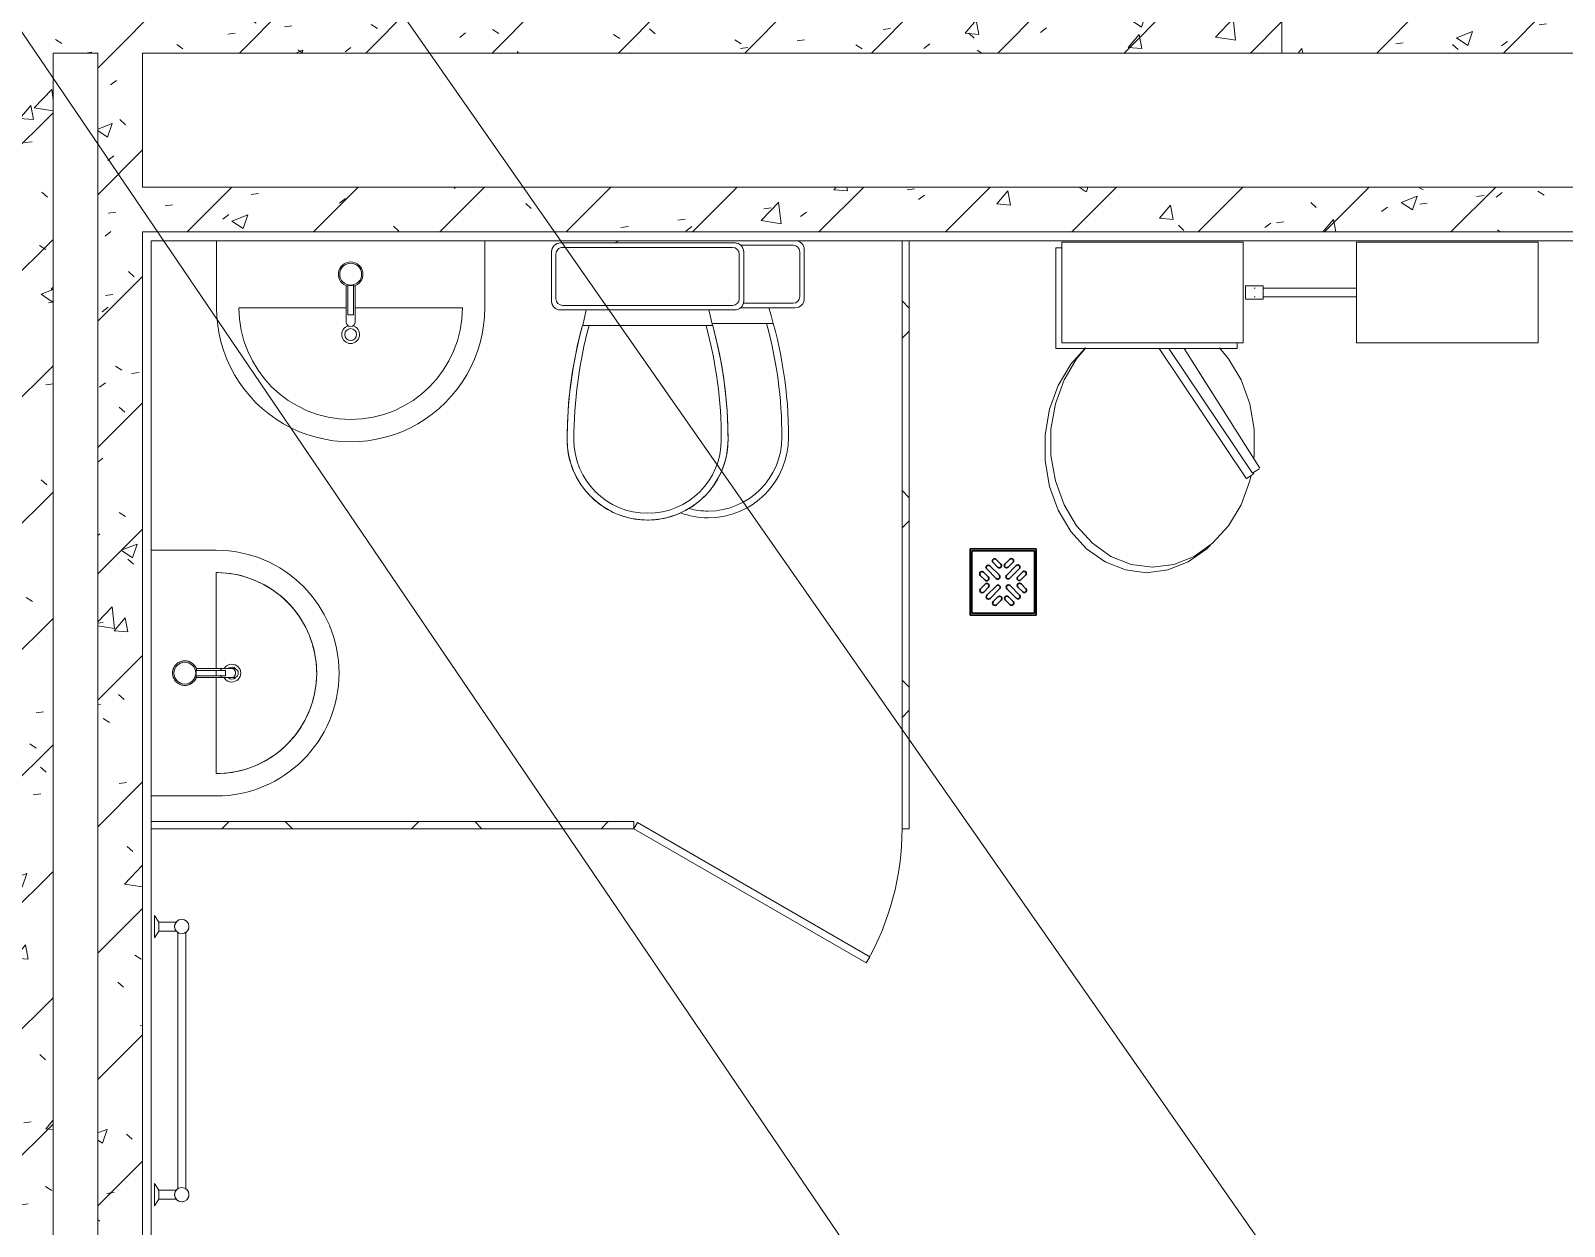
# Model space of a CAD drawing. Header units: millimetres. Extents: x -584918 to 2941280, y 3000189 to 4229862.
# Drawn here: x 184332 to 187764, y 3661705 to 3664381 of the extents above; entities that cross this region are included whole.
import ezdxf

# ---------------------------------------------------------------- set-up
doc = ezdxf.new("R2010")
doc.units = ezdxf.units.MM
for name, color, linetype, lineweight in [('Двери', 7, 'Continuous', 0), ('Сантехника', 7, 'Continuous', 0), ('Стены внутренние', 7, 'Continuous', 0), ('Стены наружные', 7, 'Continuous', 0), ('Стены несущие', 7, 'Continuous', 0), ('Стены отделка', 7, 'Continuous', 0), ('Стены перегородки', 7, 'Continuous', 0), ('экспертиза ДУ пояснения', 6, 'Continuous', 0), ('экспертиза условные обозначения', 1, 'Continuous', 0)]:
    doc.layers.add(name, color=color, linetype=linetype, lineweight=lineweight)
pattern_1 = [(45, (192051.36, 3643581.32), (-141.4214, 141.4214), [])]
pattern_2 = [(50, (192051.36, 3643581.32), (364.368, -31.8783), [38.1, -419.1]), (355, (192051.36, 3643581.3), (-70.486, 382.1133), [30.48, -335.28]), (100.451, (192081.73, 3643578.66), (293.885, 350.2334), [32.38, -356.18]), (46.184, (192051.36, 3643682.9), (542.1585, -84.086), [57.15, -628.65]), (96.636, (192096.54, 3643675.9), (474.805, 494.855), [48.57, -534.27]), (351.184, (192051.36, 3643682.9), (474.81, 494.85), [45.72, -502.92]), (21, (192102.16, 3643657.52), (303.2285, -204.5305), [38.1, -419.1]), (326, (192102.16, 3643657.5), (123.604, 368.376), [30.48, -335.28]), (71.451, (192127.43, 3643640.47), (426.834, 163.843), [32.38, -356.18]), (37.5, (192051.36, 3643581.32), (6.17665, 169.11015), [16.764, -314.452, 16.764, -323.596, -336.55]), (37.5, (192051.36, 3643581.32), (6.17665, 169.11015), [-671.576, 16.764, -319.786]), (7.5, (192051.36, 3643581.32), (133.6389, 200.3615), [16.764, -177.292, 16.764, -306.832, -128.27]), (7.5, (192051.36, 3643581.32), (133.6389, 200.3615), [-517.652, 16.764, -111.506]), (327.5, (191938.08, 3643581.32), (271.1818, -11.4584), [16.764, -110.236, 16.764, -379.476, -525.78]), (327.5, (191938.08, 3643581.32), (271.1818, -11.4584), [-523.24, 16.764, -509.016]), (317.5, (191887.28, 3643581.32), (296.2585, 50.8528), [16.764, -148.336, 16.764, -246.38, -373.38]), (317.5, (191887.28, 3643581.32), (296.2585, 50.8528), [-428.244, 16.764, -356.616])]
pattern_3 = [(45, (192051.36, 3643581.32), (-212.132, 212.132), []), (135, (192051.36, 3643581.32), (-212.132, -212.132), [])]

# ---------------------------------------------------------------- blocks, each defined once
blk = doc.blocks.new('ADSK_Унитаз_ГОСТ30493-96 - С косым выпуском-V102-АР Этаж 01')
at = {"layer": 'Сантехника', "color": 9, "true_color": 0xe1b7aa}
for p, q in [((130, 215), (20, 215)), ((20, 215), (130, 215)), ((0, 190.8), (0, 195)), ((0, 195), (0, -195)), ((0, -195), (0, 195)), ((10, 190), (10, -190)), ((125, 205), (25, 205)), ((140, -190), (140, 190)), ((150, 195), (150, 190.8)), ((150, -195), (150, 195)), ((150, 195), (150, -195)), ((185, 145), (150, 137.4)), ((185, 130.7), (185, 145.7)), ((185, 130.7), (185, -130.7)), ((185, -145.7), (185, -130.7)), ((150, -137.4), (185, -145)), ((25, -205), (125, -205)), ((20, -215), (130, -215)), ((130, -215), (20, -215))]:
    blk.add_line(p, q, dxfattribs=at)
at = {"layer": 'Сантехника', "color": 9, "true_color": 0xe1b7aa, "flags": 128}
for points in [[(185, 145.7), (222.5, 155.2), (260.3, 163.1), (298.4, 169.6), (336.7, 174.5), (375.2, 177.8), (413.8, 179.6), (440, 180)], [(440, 180), (447.2, 179.9), (454.4, 179.4), (461.5, 178.7), (468.7, 177.7), (475.8, 176.4), (482.8, 174.8), (489.7, 173), (496.6, 170.9), (503.4, 168.5), (510.1, 165.8), (516.7, 162.9), (523.1, 159.7), (529.4, 156.2), (535.6, 152.5), (541.6, 148.6), (547.5, 144.4), (553.2, 140), (558.7, 135.3), (564, 130.5), (569.1, 125.4), (574, 120.1), (578.7, 114.7), (583.2, 109), (587.5, 103.2), (591.5, 97.3), (595.2, 91.1), (598.8, 84.8), (602, 78.4), (605, 71.9), (607.8, 65.2), (610.2, 58.5), (612.4, 51.6), (614.4, 44.7), (616, 37.7), (617.4, 30.6), (618.5, 23.5), (619.3, 16.3), (619.8, 9.1), (620, 1.9), (620, 0)], [(620, 0), (619.9, -7.2), (619.4, -14.4), (618.7, -21.5), (617.7, -28.7), (616.4, -35.8), (614.8, -42.8), (613, -49.7), (610.9, -56.6), (608.5, -63.4), (605.8, -70.1), (602.9, -76.7), (599.7, -83.1), (596.2, -89.4), (592.5, -95.6), (588.6, -101.6), (584.4, -107.5), (580, -113.2), (575.3, -118.7), (570.5, -124), (565.4, -129.1), (560.1, -134), (554.7, -138.7), (549, -143.2), (543.2, -147.5), (537.3, -151.5), (531.1, -155.2), (524.8, -158.8), (518.4, -162), (511.9, -165), (505.2, -167.8), (498.5, -170.2), (491.6, -172.4), (484.7, -174.4), (477.7, -176), (470.6, -177.4), (463.5, -178.5), (456.3, -179.3), (449.1, -179.8), (441.9, -180), (440, -180)], [(440, -180), (401.4, -179.2), (362.8, -176.9), (324.4, -173.1), (286.1, -167.7), (248.1, -160.7), (210.4, -152.3), (185, -145.7)]]:
    blk.add_lwpolyline(points, dxfattribs=at)
at = {"layer": 'Сантехника', "color": 9, "true_color": 0xe1b7aa}
for centre, radius, start, end in [((20, 195), 20, 90, 180), ((20, 195), 20, 90, 180), ((20, 195), 20, 140, 160), ((20, 195), 20, 110, 130), ((20, 195), 20, 90, 100), ((130, 195), 20, 360, 90), ((130, 195), 20, 80, 90), ((130, 195), 20, 0, 90), ((130, 195), 20, 50, 70), ((130, 195), 20, 20, 40), ((20, 195), 20, 170, 180), ((25, 190), 15, 90, 180), ((125, 190), 15, 0, 90), ((130, 195), 20, 360, 10), ((440, -786), 966, 90, 105.3062), ((440, -786), 966, 90, 105.3062), ((440, 0), 180, 0, 90), ((440, 0), 180, 360, 90), ((440, -801), 966, 90, 105.3062), ((440, 0), 165, 0, 90), ((440, 0), 180, 270, 360), ((440, 0), 165, 270, 0), ((440, 0), 180, 270, 0), ((440, 801), 966, 254.6938, 270), ((440, 786), 966, 254.6938, 270), ((440, 786), 966, 254.6938, 270), ((20, -195), 20, 180, 270), ((20, -195), 20, 180, 190), ((20, -195), 20, 180, 270), ((20, -195), 20, 200, 220), ((25, -190), 15, 180, 270), ((125, -190), 15, 270, 0), ((130, -195), 20, 270, 0), ((130, -195), 20, 270, 0), ((130, -195), 20, 320, 340), ((130, -195), 20, 350, 0), ((20, -195), 20, 230, 250), ((20, -195), 20, 260, 270), ((130, -195), 20, 270, 280), ((130, -195), 20, 290, 310)]:
    blk.add_arc(centre, radius, start, end, dxfattribs=at)
blk = doc.blocks.new('ADSK_Умывальник_Полукруглый_Керамический_ГОСТ30493-96 - 2-ой величины-1033426-АР Этаж 01')
at = {"layer": 'Сантехника', "color": 9, "true_color": 0xe1b7aa}
for p, q in [((-7304.1, 19636.8), (-7449.1, 19636.8)), ((-7304.1, 19371.7), (-7304.1, 19586.8)), ((-7304.1, 19136.8), (-7304.1, 19351.9)), ((-7449.1, 19086.8), (-7304.1, 19086.8))]:
    blk.add_line(p, q, dxfattribs=at)
at = {"layer": 'Сантехника', "color": 9, "true_color": 0xe1b7aa, "flags": 128}
blk.add_lwpolyline([(-7304.1, 19136.8), (-7295.1, 19137), (-7286.1, 19137.5), (-7277.2, 19138.4), (-7268.3, 19139.7), (-7259.4, 19141.3), (-7250.6, 19143.2), (-7241.9, 19145.6), (-7233.3, 19148.2), (-7224.8, 19151.2), (-7216.5, 19154.6), (-7208.3, 19158.2), (-7200.2, 19162.2), (-7192.3, 19166.5), (-7184.6, 19171.2), (-7177.1, 19176.1), (-7169.7, 19181.3), (-7162.6, 19186.8), (-7155.7, 19192.6), (-7149.1, 19198.7), (-7142.7, 19205), (-7136.6, 19211.6), (-7130.7, 19218.4), (-7125.1, 19225.5), (-7119.8, 19232.8), (-7114.8, 19240.2), (-7110.1, 19247.9), (-7105.7, 19255.7), (-7101.6, 19263.8), (-7097.8, 19271.9), (-7094.4, 19280.3), (-7091.3, 19288.7), (-7088.5, 19297.3), (-7086.1, 19306), (-7084.1, 19314.7), (-7082.4, 19323.6), (-7081, 19332.5), (-7080, 19341.4), (-7079.4, 19350.4), (-7079.1, 19359.4), (-7079.2, 19368.4), (-7079.6, 19377.4), (-7080.4, 19386.3), (-7081.6, 19395.2), (-7083.1, 19404.1), (-7085, 19412.9), (-7087.2, 19421.6), (-7089.8, 19430.3), (-7092.7, 19438.8), (-7095.9, 19447.2), (-7099.5, 19455.4), (-7103.4, 19463.5), (-7107.6, 19471.5), (-7112.2, 19479.2), (-7117, 19486.8), (-7122.2, 19494.2), (-7127.6, 19501.4), (-7133.4, 19508.3), (-7139.3, 19515), (-7145.6, 19521.5), (-7152.1, 19527.7), (-7158.9, 19533.7), (-7165.9, 19539.3), (-7173.1, 19544.7), (-7180.5, 19549.8), (-7188.1, 19554.6), (-7195.9, 19559.1), (-7203.9, 19563.2), (-7212, 19567.1), (-7220.3, 19570.6), (-7228.7, 19573.8), (-7237.3, 19576.6), (-7245.9, 19579.1), (-7254.6, 19581.3), (-7263.5, 19583.1), (-7272.3, 19584.5), (-7281.3, 19585.6), (-7290.3, 19586.4), (-7299.2, 19586.7), (-7304.1, 19586.8)], dxfattribs=at)
at = {"layer": 'Сантехника', "color": 9, "true_color": 0xe1b7aa}
for centre, radius, start, end in [((-7304.1, 19361.8), 275, 270, 90), ((-7304.1, 19361.8), 225, 270, 90), ((-7269.1, 19361.8), 20, 90, 150), ((-7269.1, 19361.8), 20, 270, 90), ((-7269.1, 19361.8), 20, 210, 270)]:
    blk.add_arc(centre, radius, start, end, dxfattribs=at)
blk = doc.blocks.new('ADSK_Смеситель_ГОСТ25809-96 - Для умывальника_Однорукояточный-V103-АР Этаж 01')
at = {"layer": 'Сантехника', "color": 253, "true_color": 0xaaaaaa}
for p, q in [((-7303.8, 19367.8), (-7349.5, 19367.8)), ((-7290.7, 19371.8), (-7348.9, 19371.8)), ((-7303.9, 19356.8), (-7303.9, 19366.8)), ((-7283.1, 19367.8), (-7303.8, 19367.8)), ((-7268, 19371.8), (-7290.7, 19371.8)), ((-7283.1, 19366.8), (-7283.1, 19367.8)), ((-7283.1, 19367.8), (-7283.1, 19366.8)), ((-7283.1, 19366.8), (-7283.1, 19356.8)), ((-7283.1, 19356.8), (-7283.1, 19355.8)), ((-7283.1, 19355.8), (-7283.1, 19356.8)), ((-7264.1, 19371.8), (-7268, 19371.8)), ((-7349.5, 19355.8), (-7303.8, 19355.8)), ((-7348.9, 19351.8), (-7290.7, 19351.8)), ((-7303.8, 19355.8), (-7283.1, 19355.8)), ((-7290.7, 19351.8), (-7268, 19351.8)), ((-7268, 19351.8), (-7264.1, 19351.8))]:
    blk.add_line(p, q, dxfattribs=at)
for radius, start, end in [(27.5, 90, 270), (27.5, 173.3116, 186.6875), (27.5, 135, 168.0226), (27.5, 191.9767, 225), (24.5, 90, 270), (27.5, 113.3113, 126.6872), (27.5, 90, 108.0223), (27.5, 71.9777, 90), (27.5, 11.0769, 90), (24.5, 270, 90), (27.5, 270, 348.9224), (27.5, 53.3128, 66.6887), (27.5, 30, 45), (24.5, 10.2298, 15), (24.5, 10.2298, 15), (24.5, 345, 349.7702), (24.5, 345, 349.7702), (27.5, 11.9774, 29.0386), (27.5, 330.9614, 348.0233), (27.5, 233.3119, 246.6878), (27.5, 251.9769, 270), (27.5, 270, 288.0231), (27.5, 293.3122, 306.6881), (27.5, 315, 330)]:
    blk.add_arc((-7374.1, 19361.8), radius, start, end, dxfattribs=at)
for start_param, end_param in [(6.128367, 6.283185), (4.712389, 6.021386), (3.403392, 4.712389), (3.141593, 3.296411)]:
    blk.add_ellipse((-7264.1, 19361.8), major_axis=(0, 10), ratio=0.965926, start_param=start_param, end_param=end_param, dxfattribs=at)
for points, knots in [([(-7350.1, 19366.7), (-7350.1, 19366.8), (-7350.2, 19367.2), (-7350.3, 19367.6), (-7350.4, 19368.1), (-7350.5, 19368.3), (-7350.5, 19368.4)], [0.15127921, 0.15127921, 0.15127921, 0.15127921, 0.16666667, 0.19444444, 0.20833333, 0.22222222, 0.22222222, 0.22222222, 0.22222222]), ([(-7350.5, 19355.1), (-7350.5, 19355.2), (-7350.5, 19355.3), (-7350.4, 19355.7), (-7350.2, 19356.2), (-7350.1, 19356.7), (-7350.1, 19356.9)], [0.77430556, 0.77430556, 0.77430556, 0.77430556, 0.78298611, 0.79166667, 0.82638889, 0.84872079, 0.84872079, 0.84872079, 0.84872079]), ([(-7303.8, 19367.8), (-7303.8, 19367.8), (-7303.9, 19367.8), (-7303.9, 19367.7), (-7303.9, 19367.5), (-7303.9, 19367.2), (-7303.9, 19367), (-7303.9, 19366.8)], [0, 0, 0, 0, 0.166667, 0.333333, 0.5, 0.666667, 1, 1, 1, 1]), ([(-7303.4, 19355.8), (-7303.4, 19355.8), (-7303.4, 19355.8), (-7303.4, 19355.9), (-7303.3, 19356.1), (-7303.3, 19356.4), (-7303.3, 19356.6), (-7303.3, 19356.8)], [0, 0, 0, 0, 0.166667, 0.333333, 0.5, 0.666667, 1, 1, 1, 1]), ([(-7294.4, 19356.8), (-7294, 19355.3), (-7293.2, 19353.4), (-7291.8, 19352), (-7291.1, 19351.8), (-7290.7, 19351.8)], [0.1666667, 0.1666667, 0.1666667, 0.1666667, 0.3333333, 0.4166667, 0.5, 0.5, 0.5, 0.5]), ([(-7268, 19371.8), (-7267.8, 19371.8), (-7267.5, 19371.8), (-7267.1, 19371.7), (-7266.6, 19371.6), (-7266.2, 19371.5), (-7265.7, 19371.3), (-7265.3, 19371), (-7264.9, 19370.8), (-7264.4, 19370.5), (-7264.1, 19370.1), (-7263.6, 19369.6), (-7263.1, 19369), (-7262.7, 19368.4), (-7262.3, 19367.7), (-7261.8, 19366.8), (-7261.4, 19365.6), (-7261, 19364), (-7260.9, 19362.7), (-7260.9, 19361.8)], [0.5, 0.5, 0.5, 0.5, 0.5208333, 0.5416667, 0.5625, 0.5833333, 0.6041667, 0.625, 0.6458333, 0.6666667, 0.6875, 0.7083333, 0.75, 0.7708333, 0.7916667, 0.8333333, 0.875, 0.9166667, 1, 1, 1, 1]), ([(-7260.9, 19361.8), (-7260.9, 19360.9), (-7261, 19359.6), (-7261.4, 19358), (-7261.8, 19356.8), (-7262.3, 19355.9), (-7262.7, 19355.2), (-7263.1, 19354.6), (-7263.7, 19353.8), (-7264.3, 19353.2), (-7264.9, 19352.8), (-7265.3, 19352.6), (-7265.7, 19352.3), (-7266.2, 19352.1), (-7266.6, 19352), (-7267.1, 19351.9), (-7267.5, 19351.8), (-7267.8, 19351.8), (-7268, 19351.8)], [0, 0, 0, 0, 0.0833333, 0.125, 0.1666667, 0.2083333, 0.2291667, 0.25, 0.2916667, 0.3333333, 0.3541667, 0.375, 0.3958333, 0.4166667, 0.4375, 0.4583333, 0.4791667, 0.5, 0.5, 0.5, 0.5])]:
    blk.add_open_spline(points, degree=3, knots=knots, dxfattribs=at)
for points in [[(-7349.4, 19366.8), (-7349.4, 19366.9), (-7349.4, 19367.1), (-7349.5, 19367.3), (-7349.5, 19367.5), (-7349.5, 19367.7), (-7349.5, 19367.7), (-7349.5, 19367.8)], [(-7349.5, 19355.8), (-7349.5, 19355.9), (-7349.5, 19355.9), (-7349.5, 19356.1), (-7349.5, 19356.3), (-7349.4, 19356.5), (-7349.4, 19356.7), (-7349.4, 19356.8)], [(-7349.4, 19356.8), (-7349.1, 19358.5), (-7348.7, 19361.8), (-7349.1, 19365.1), (-7349.4, 19366.8)], [(-7349.1, 19367.8), (-7349.1, 19367.8), (-7349.1, 19367.8), (-7349.1, 19367.7)], [(-7349, 19355.9), (-7349, 19355.9), (-7349.1, 19355.8), (-7349.1, 19355.8), (-7349.1, 19355.8)], [(-7303.9, 19356.8), (-7303.9, 19356.6), (-7303.9, 19356.3), (-7303.9, 19355.9), (-7303.9, 19355.8), (-7303.8, 19355.8)], [(-7303.3, 19366.8), (-7303.3, 19367), (-7303.3, 19367.3), (-7303.4, 19367.7), (-7303.4, 19367.8), (-7303.4, 19367.8)], [(-7290.7, 19371.8), (-7291.1, 19371.8), (-7291.8, 19371.6), (-7292.9, 19370.6), (-7293.8, 19368.9), (-7294.2, 19367.6), (-7294.4, 19366.8)]]:
    blk.add_open_spline(points, degree=3, dxfattribs=at)
blk = doc.blocks.new('ADSK_СифонБутылочный_ГОСТ23289-94 - Для умывальника_Вертикальный выпуск_DN40-1032946-АР Этаж 01')
at = {"layer": 'Сантехника', "color": 253, "true_color": 0xaaaaaa}
for start, end in [(79.4516, 159.5775), (257.2111, 336.8098)]:
    blk.add_arc((0, 0), 13.3, start, end, dxfattribs=at)
blk = doc.blocks.new('Слив больничный _ видуар_ _f6260 - Слив больничный-V116-АР Этаж 01')
at = {"layer": 'Сантехника', "color": 9, "true_color": 0xe1b7aa}
for p, q in [((240.9, 863), (15.9, 863)), ((15.9, 863), (15.9, 456.8)), ((240.9, 456.8), (240.9, 863)), ((15.9, 456.8), (240.9, 456.8)), ((143.3, 247.7), (113.4, 247.7)), ((113.4, 247.7), (113.4, 207.7)), ((143.3, 207.7), (143.3, 247.7)), ((113.4, 207.7), (143.3, 207.7)), ((118.4, 227.7), (118.4, 230)), ((138.4, 227.7), (138.4, 230)), ((240.9, 203), (15.9, 203)), ((15.9, 203), (15.9, -203.2)), ((240.9, -203.2), (240.9, 203)), ((15.9, -203.2), (240.9, -203.2))]:
    blk.add_line(p, q, dxfattribs=at)
at = {"layer": 'Сантехника', "color": 9, "true_color": 0xe1b7aa, "flags": 128}
for points in [[(118.4, 247.7), (118.4, 250.7), (118.4, 278), (118.4, 303.5), (118.4, 328.6), (118.4, 343.5), (118.4, 344.3), (118.4, 345), (118.4, 345.7), (118.4, 346.3), (118.4, 347), (118.4, 347.7), (118.4, 348.3), (118.4, 348.9), (118.4, 349.5), (118.4, 351.1), (118.4, 351.7), (118.4, 352.2), (118.4, 352.7), (118.4, 353.2), (118.4, 353.7), (118.4, 354.2), (118.4, 354.7), (118.4, 355.2), (118.4, 355.6), (118.4, 356.1), (118.4, 356.5), (118.4, 356.9), (118.4, 357.4), (118.4, 357.8), (118.4, 358.2), (118.4, 358.6), (118.4, 358.9), (118.4, 359.3), (118.4, 359.7), (118.4, 360.1), (118.4, 360.4), (118.4, 360.8), (118.4, 361.1), (118.4, 361.5), (118.4, 361.8), (118.4, 362.2), (118.4, 362.5), (118.4, 362.9), (118.4, 363.2), (118.4, 363.6), (118.4, 363.9), (118.4, 364.3), (118.4, 364.6), (118.4, 365), (118.4, 365.3), (118.4, 365.7), (118.4, 366.1), (118.4, 366.4), (118.4, 366.8), (118.4, 367.2), (118.4, 367.5), (118.4, 367.9), (118.4, 368.3), (118.4, 368.7), (118.4, 369.1), (118.4, 369.5), (118.4, 369.9), (118.4, 370.4), (118.4, 370.8), (118.4, 371.2), (118.4, 371.7), (118.4, 372.1), (118.4, 372.6), (118.4, 373), (118.4, 373.5), (118.4, 373.9), (118.4, 374.4), (118.4, 374.9), (118.4, 375.4), (118.4, 375.9), (118.4, 376.3), (118.4, 376.8), (118.4, 377.4), (118.4, 377.9), (118.4, 378.4), (118.4, 378.9), (118.4, 379.4), (118.4, 380), (118.4, 380.5), (118.4, 381), (118.4, 381.6), (118.4, 382.1), (118.4, 382.7), (118.4, 383.3), (118.4, 383.8), (118.4, 384.4), (118.4, 385), (118.4, 385.6), (118.4, 386.2), (118.4, 386.8), (118.4, 387.4), (118.4, 388), (118.4, 388.6), (118.4, 389.2), (118.4, 389.9), (118.4, 390.5), (118.4, 391.1), (118.4, 391.8), (118.4, 392.4), (118.4, 393.1), (118.4, 393.8), (118.4, 394.4), (118.4, 395.1), (118.4, 395.8), (118.4, 396.5), (118.4, 397.2), (118.4, 397.9), (118.4, 398.6), (118.4, 399.3), (118.4, 400), (118.4, 400.8), (118.4, 401.5), (118.4, 402.2), (118.4, 403), (118.4, 403.8), (118.4, 404.5), (118.4, 405.3), (118.4, 406.1), (118.4, 406.9), (118.4, 407.7), (118.4, 408.5), (118.4, 409.3), (118.4, 410.1), (118.4, 410.9), (118.4, 411.8), (118.4, 412.6), (118.4, 413.5), (118.4, 414.3), (118.4, 415.2), (118.4, 416.1), (118.4, 417), (118.4, 417.9), (118.4, 418.8), (118.4, 419.7), (118.4, 420.6), (118.4, 421.6), (118.4, 422.5), (118.4, 423.5), (118.4, 428.3), (118.4, 429.3), (118.4, 430.3), (118.4, 431.4), (118.4, 432.4), (118.4, 433.5), (118.4, 434.6), (118.4, 435.7), (118.4, 436.8), (118.4, 437.9), (118.4, 439.1), (118.4, 440.2), (118.4, 441.4), (118.4, 442.6), (118.4, 443.8), (118.4, 445), (118.4, 446.2), (118.4, 447.5), (118.4, 456.3)], [(138.4, 247.7), (138.4, 250.7), (138.4, 278), (138.4, 303.5), (138.4, 328.6), (138.4, 343.5), (138.4, 344.3), (138.4, 345), (138.4, 345.7), (138.4, 346.3), (138.4, 347), (138.4, 347.7), (138.4, 348.3), (138.4, 348.9), (138.4, 349.5), (138.4, 351.1), (138.4, 351.7), (138.4, 352.2), (138.4, 352.7), (138.4, 353.2), (138.4, 353.7), (138.4, 354.2), (138.4, 354.7), (138.4, 355.2), (138.4, 355.6), (138.4, 356.1), (138.4, 356.5), (138.4, 356.9), (138.4, 357.4), (138.4, 357.8), (138.4, 358.2), (138.4, 358.6), (138.4, 358.9), (138.4, 359.3), (138.4, 359.7), (138.4, 360.1), (138.4, 360.4), (138.4, 360.8), (138.4, 361.1), (138.4, 361.5), (138.4, 361.8), (138.4, 362.2), (138.4, 362.5), (138.4, 362.9), (138.4, 363.2), (138.4, 363.6), (138.4, 363.9), (138.4, 364.3), (138.4, 364.6), (138.4, 365), (138.4, 365.3), (138.4, 365.7), (138.4, 366.1), (138.4, 366.4), (138.4, 366.8), (138.4, 367.2), (138.4, 367.5), (138.4, 367.9), (138.4, 368.3), (138.4, 368.7), (138.4, 369.1), (138.4, 369.5), (138.4, 369.9), (138.4, 370.4), (138.4, 370.8), (138.4, 371.2), (138.4, 371.7), (138.4, 372.1), (138.4, 372.6), (138.4, 373), (138.4, 373.5), (138.4, 373.9), (138.4, 374.4), (138.4, 374.9), (138.4, 375.4), (138.4, 375.9), (138.4, 376.3), (138.4, 376.8), (138.4, 377.4), (138.4, 377.9), (138.4, 378.4), (138.4, 378.9), (138.4, 379.4), (138.4, 380), (138.4, 380.5), (138.4, 381), (138.4, 381.6), (138.4, 382.1), (138.4, 382.7), (138.4, 383.3), (138.4, 383.8), (138.4, 384.4), (138.4, 385), (138.4, 385.6), (138.4, 386.2), (138.4, 386.8), (138.4, 387.4), (138.4, 388), (138.4, 388.6), (138.4, 389.2), (138.4, 389.9), (138.4, 390.5), (138.4, 391.1), (138.4, 391.8), (138.4, 392.4), (138.4, 393.1), (138.4, 393.8), (138.4, 394.4), (138.4, 395.1), (138.4, 395.8), (138.4, 396.5), (138.4, 397.2), (138.4, 397.9), (138.4, 398.6), (138.4, 399.3), (138.4, 400), (138.4, 400.8), (138.4, 401.5), (138.4, 402.2), (138.4, 403), (138.4, 403.8), (138.4, 404.5), (138.4, 405.3), (138.4, 406.1), (138.4, 406.9), (138.4, 407.7), (138.4, 408.5), (138.4, 409.3), (138.4, 410.1), (138.4, 410.9), (138.4, 411.8), (138.4, 412.6), (138.4, 413.5), (138.4, 414.3), (138.4, 415.2), (138.4, 416.1), (138.4, 417), (138.4, 417.9), (138.4, 418.8), (138.4, 419.7), (138.4, 420.6), (138.4, 421.6), (138.4, 422.5), (138.4, 423.5), (138.4, 428.3), (138.4, 429.3), (138.4, 430.3), (138.4, 431.4), (138.4, 432.4), (138.4, 433.5), (138.4, 434.6), (138.4, 435.7), (138.4, 436.8), (138.4, 437.9), (138.4, 439.1), (138.4, 440.2), (138.4, 441.4), (138.4, 442.6), (138.4, 443.8), (138.4, 445), (138.4, 446.2), (138.4, 447.5), (138.4, 456.3)], [(501.6, 226.5), (492.8, 227.3), (434.3, 227.3), (377.2, 217.4), (323.9, 198), (276.6, 169.9), (252.3, 149.6)], [(743, 0), (736.8, 47.5), (718.8, 93), (689.6, 134.4), (650.5, 169.9), (603.3, 198), (549.9, 217.4), (539.4, 220)], [(252.3, -149.6), (276.6, -169.9), (323.9, -198), (377.2, -217.4), (434.3, -227.3), (492.8, -227.3), (549.9, -217.4), (603.3, -198), (650.5, -169.9), (689.6, -134.4), (718.8, -93), (736.8, -47.5), (743, 0)]]:
    blk.add_lwpolyline(points, dxfattribs=at)
blk = doc.blocks.new('Смеситель для слива больничного - Смеситель для ванны и умывальника См-ВУДРНШл-V117-АР Этаж 01')
at = {"layer": 'Сантехника', "color": 253, "true_color": 0xaaaaaa}
for p, q in [((405.9, 614.3), (137.5, 445.2)), ((137.5, 410.7), (416.7, 597.7)), ((411.3, 606), (406.7, 613.1)), ((416, 598.8), (411.3, 606))]:
    blk.add_line(p, q, dxfattribs=at)
blk = doc.blocks.new('VM_Полотенцесушитель_Лесенка_Нижнее подключение - 600х800-V191-АР Этаж 01')
at = {"layer": 'Сантехника', "color": 253, "true_color": 0xaaaaaa}
for p, q in [((-625, 61), (-610, 51)), ((-625, 61), (-610, 51)), ((-625, 61), (-575, 61)), ((-610, 51), (-610, 12.5)), ((-590, 51), (-610, 51)), ((-590, 51), (-575, 61)), ((-590, 12.5), (-590, 51)), ((-25, 61), (-10, 51)), ((-25, 61), (-10, 51)), ((-25, 61), (25, 61)), ((-10, 51), (-10, 12.5)), ((10, 51), (-10, 51)), ((10, 51), (25, 61)), ((10, 12.5), (10, 51)), ((-13.1, 9), (-587.4, 9)), ((-587.4, -9), (-12.6, -9))]:
    blk.add_line(p, q, dxfattribs=at)
for centre, start, end in [((-600, 0), 0, 180), ((-600, 0), 180, 360), ((-600, 0), 180, 210), ((-600, 0), 120.7839, 165), ((-600, 0), 106.4893, 118.6718), ((-600, 0), 92.7447, 101.9703), ((-600, 0), 78.0251, 87.2511), ((-600, 0), 38.6119, 45), ((0, 0), 360, 180), ((0, 0), 180, 360), ((0, 0), 120.7839, 135), ((0, 0), 106.4893, 118.6718), ((0, 0), 78.0251, 87.2511), ((0, 0), 61.3189, 73.5093), ((0, 0), 30, 59.2206), ((-600, 0), 225, 255), ((-600, 0), 285, 321.3881), ((0, 0), 214.4964, 225), ((0, 0), 240, 270), ((0, 0), 315, 345)]:
    blk.add_arc(centre, 16, start, end, dxfattribs=at)
for points, knots in [([(-605.1, 15.2), (-605.8, 14.9), (-606.7, 14.6), (-607.5, 14.1), (-608.1, 13.8), (-608.7, 13.5), (-609.1, 13.2), (-609.3, 13), (-609.5, 12.9), (-609.7, 12.7), (-609.9, 12.6), (-610, 12.5), (-610, 12.5)], [0.6666667, 0.6666667, 0.6666667, 0.6666667, 0.75, 0.7708333, 0.7916667, 0.8333333, 0.875, 0.8854167, 0.8958333, 0.9166667, 0.9583333, 1, 1, 1, 1]), ([(-596.1, 15.5), (-596.3, 15.6), (-596.9, 15.7), (-598.2, 15.9), (-600, 16), (-601.8, 15.9), (-603.1, 15.7), (-603.9, 15.5), (-604, 15.5)], [0.3761212, 0.3761212, 0.3761212, 0.3761212, 0.3888889, 0.4444444, 0.5, 0.5555556, 0.6111111, 0.6301958, 0.6301958, 0.6301958, 0.6301958]), ([(-590.6, 13), (-590.7, 13), (-590.9, 13.2), (-591.3, 13.5), (-591.8, 13.8), (-592.8, 14.3), (-593.9, 14.8), (-594.9, 15.2)], [0.1111111, 0.1111111, 0.1111111, 0.1111111, 0.1388889, 0.1666667, 0.1944444, 0.2222222, 0.3333333, 0.3333333, 0.3333333, 0.3333333]), ([(-5.1, 15.2), (-5.8, 14.9), (-6.7, 14.6), (-7.5, 14.1), (-8.1, 13.8), (-8.7, 13.5), (-9.1, 13.2), (-9.3, 13), (-9.5, 12.9), (-9.7, 12.7), (-9.9, 12.6), (-10, 12.5), (-10, 12.5)], [0.6666667, 0.6666667, 0.6666667, 0.6666667, 0.75, 0.7708333, 0.7916667, 0.8333333, 0.875, 0.8854167, 0.8958333, 0.9166667, 0.9583333, 1, 1, 1, 1]), ([(10, 12.5), (10, 12.5), (9.9, 12.6), (9.6, 12.8), (9.4, 13), (9.1, 13.2), (8.7, 13.5), (8.2, 13.8), (7.2, 14.3), (5.6, 15), (3.5, 15.6), (1.9, 15.9), (0.9, 16), (0.4, 16)], [0, 0, 0, 0, 0.0555556, 0.0833333, 0.1111111, 0.1388889, 0.1666667, 0.1944444, 0.2222222, 0.3333333, 0.3888889, 0.4444444, 0.4884465, 0.4884465, 0.4884465, 0.4884465])]:
    blk.add_open_spline(points, degree=3, knots=knots, dxfattribs=at)
blk.add_open_spline([(-1.8, 15.9), (-2.4, 15.8), (-2.9, 15.7), (-3.5, 15.6)], degree=3, dxfattribs=at)
blk = doc.blocks.new('ADSK_Трап_ПП_Вертикальный - DN50-V195-АР Этаж 01')
at = {"layer": 'Сантехника', "lineweight": 30}
for p, q in [((74, 74), (-74, 74)), ((-74, 74), (-74, -74)), ((-70, 70), (70, 70)), ((-70, -70), (-70, 70)), ((70, 70), (70, -70)), ((74, -74), (74, 74)), ((-8.4, 15), (-29.6, 36.2)), ((-22.4, 43.4), (-11.8, 32.8)), ((-15.4, 50.5), (-4.7, 39.9)), ((14.9, 51), (4.3, 40.4)), ((8, 15.5), (29.2, 36.7)), ((22, 43.9), (11.4, 33.3)), ((-51, 14.9), (-40.4, 4.3)), ((-43.9, 22), (-33.3, 11.4)), ((-15.5, 8), (-36.7, 29.2)), ((15, 8.4), (36.2, 29.6)), ((43.4, 22.4), (32.8, 11.8)), ((50.5, 15.4), (39.9, 4.7)), ((-50.5, -15.4), (-39.9, -4.7)), ((-43.4, -22.4), (-32.8, -11.8)), ((-15, -8.4), (-36.2, -29.6)), ((-8, -15.5), (-29.2, -36.7)), ((-22, -43.9), (-11.4, -33.3)), ((8.4, -15), (29.6, -36.2)), ((22.4, -43.4), (11.8, -32.8)), ((15.5, -8), (36.7, -29.2)), ((43.9, -22), (33.3, -11.4)), ((51, -14.9), (40.4, -4.3)), ((-14.9, -51), (-4.3, -40.4)), ((15.4, -50.5), (4.7, -39.9)), ((-74, -74), (74, -74)), ((70, -70), (-70, -70))]:
    blk.add_line(p, q, dxfattribs=at)
for centre, radius, start, end in [((-33.2, 32.7), 4.99, 45, 225), ((-18.9, 47), 5, 45, 225), ((-8.3, 36.4), 5, 225, 45), ((7.8, 36.8), 5, 135, 315), ((18.4, 47.4), 5, 315, 135), ((32.7, 33.2), 4.99, 315, 135), ((-47.4, 18.4), 5, 45, 225), ((-36.8, 7.8), 5, 225, 45), ((-12, 11.5), 4.99, 225, 45), ((11.5, 12), 4.99, 135, 315), ((36.4, 8.3), 5, 135, 315), ((47, 18.9), 5, 315, 135), ((-47, -18.9), 5, 135, 315), ((-36.4, -8.3), 5, 315, 135), ((-32.7, -33.2), 4.99, 135, 315), ((-11.5, -12), 4.99, 315, 135), ((-7.8, -36.8), 5, 315, 135), ((8.3, -36.4), 5, 45, 225), ((12, -11.5), 4.99, 45, 225), ((33.2, -32.7), 4.99, 225, 45), ((36.8, -7.8), 5, 45, 225), ((47.4, -18.4), 5, 225, 45), ((-18.4, -47.4), 5, 135, 315), ((18.9, -47), 5, 225, 45)]:
    blk.add_arc(centre, radius, start, end, dxfattribs=at)
blk = doc.blocks.new('ВК_Домодедово_rvt-1-АР Этаж 01')
at = {"layer": 'Сантехника', "color": 253, "lineweight": 9, "true_color": 0xaaaaaa}
for name, p, rotation in [('ADSK_Унитаз_ГОСТ30493-96 - С косым выпуском-V102-АР Этаж 01', (-6338.6, 20324.3), 270), ('Слив больничный _ видуар_ _f6260 - Слив больничный-V116-АР Этаж 01', (-5208.7, 20341.8), 270.0000000000002), ('Смеситель для слива больничного - Смеситель для ванны и умывальника См-ВУДРНШл-V117-АР Этаж 01', (-5583, 20225.9), 270.0000000000002), ('ADSK_СифонБутылочный_ГОСТ23289-94 - Для умывальника_Вертикальный выпуск_DN40-1032946-АР Этаж 01', (-7269.1, 19361.8), 149.9999999999595), ('VM_Полотенцесушитель_Лесенка_Нижнее подключение - 600х800-V191-АР Этаж 01', (-7381, 18794.6), 90.00000000004196)]:
    blk.add_blockref(name, p, dxfattribs=dict(at, rotation=rotation))
for name, p in [('ADSK_Умывальник_Полукруглый_Керамический_ГОСТ30493-96 - 2-ой величины-1033426-АР Этаж 01', (0, 0)), ('ADSK_Трап_ПП_Вертикальный - DN50-V195-АР Этаж 01', (-5543.1, 19565.6)), ('ADSK_Смеситель_ГОСТ25809-96 - Для умывальника_Однорукояточный-V103-АР Этаж 01', (0, 0))]:
    blk.add_blockref(name, p, dxfattribs=at)
blk = doc.blocks.new('ASVP_2D_Унитаз_Слив - Унитаз для взрослых-V199-АР Этаж 01')
at = {"layer": 'Сантехника'}
for p, q in [((-254.8, 195), (-117.5, 195)), ((-324.1, 140), (-324.1, 30)), ((-181.6, 160), (-304.1, 160)), ((-187.9, 150), (-299.1, 150)), ((-314.1, 135), (-314.1, 35)), ((-299.1, 20), (-181.6, 20))]:
    blk.add_line(p, q, dxfattribs=at)
for centre, radius, start, end in [((-109.1, 450), 180, 90, 180), ((-109.1, 450), 180, 69.8442, 90), ((-109.1, 450), 165, 90, 180), ((-109.1, 450), 165, 75.115, 90), ((676.9, 450), 966, 180, 197.4702), ((691.9, 450), 966, 180, 195.3062), ((-304.1, 140), 20, 90, 180), ((-299.1, 135), 15, 90, 180), ((-299.1, 35), 15, 180, 270), ((-304.1, 30), 20, 180, 270), ((85.9, 30), 20, 270, 308.4099)]:
    blk.add_arc(centre, radius, start, end, dxfattribs=at)
blk = doc.blocks.new('Д_Эскиз_1П - Дверь_в_трансформируемой_перегородке-7567258-АР Этаж 01')
at = {"layer": 'Двери'}
for p, q in [((-292, 5.9), (-300, -8)), ((227.6, -294.1), (-292, 5.9)), ((-300, -8), (219.6, -308)), ((219.6, -308), (227.6, -294.1))]:
    blk.add_line(p, q, dxfattribs=at)
blk.add_arc((-300, -8), 600, 330, 360, dxfattribs=at)
blk = doc.blocks.new('ASVP_2D_Раковина - Раковина 600х450-7567269-АР Этаж 01')
at = {"layer": 'Сантехника'}
for p, q in [((-119.1, 110.6), (-119.1, 191.9)), ((-115.1, 176), (-115.1, 109.6)), ((-103.1, 176), (-115.1, 176)), ((-103.1, 109.6), (-103.1, 176)), ((-99.1, 191.9), (-99.1, 110.6)), ((-409.1, 160), (-409.1, 10)), ((-409.1, 10), (-409.1, 160)), ((-359.1, 160), (-119.1, 160)), ((140.9, 160), (-99.1, 160)), ((190.9, 10), (190.9, 160)), ((190.9, 160), (190.9, 10))]:
    blk.add_line(p, q, dxfattribs=at)
for centre, radius in [((-109.1, 220), 13.3), ((-109.1, 85), 24.5)]:
    blk.add_circle(centre, radius, dxfattribs=at)
for centre, radius, start, end in [((-109.1, 160), 300, 360, 180), ((-109.1, 160), 300, 360, 180), ((-109.1, 160), 250, 0, 180), ((-109.1, 220), 20, 284.1438, 255.8562), ((-109.1, 191.9), 10, 0, 180), ((-109.1, 85), 27.5, 102.6043, 77.3977), ((-109.1, 85), 25.3, 76.2933, 103.7089)]:
    blk.add_arc(centre, radius, start, end, dxfattribs=at)
blk = doc.blocks.new('Слив больничный _ видуар_ _f6260 - Слив больничный-V203-АР Этаж 01')
at = {"layer": 'Сантехника'}
for p, q in [((240.9, 203), (228.4, 203)), ((240.9, -203.2), (240.9, 203)), ((15.9, -190), (15.9, -203.2)), ((15.9, -203.2), (240.9, -203.2))]:
    blk.add_line(p, q, dxfattribs=at)
at = {"layer": 'Сантехника', "flags": 128}
for points in [[(743, 0), (736.8, 47.5), (718.8, 93), (689.6, 134.4), (681.6, 142.9)], [(240.5, -137.7), (276.6, -169.9), (323.9, -198), (377.2, -217.4), (434.3, -227.3), (492.8, -227.3), (549.9, -217.4), (603.3, -198), (650.5, -169.9), (689.6, -134.4), (718.8, -93), (736.8, -47.5), (743, 0)]]:
    blk.add_lwpolyline(points, dxfattribs=at)
blk = doc.blocks.new('Смеситель для слива больничного - Смеситель для ванны и умывальника См-ВУДРНШл-V204-АР Этаж 01')
at = {"layer": 'Сантехника'}
for p, q in [((125, 402.3), (416.7, 597.7)), ((405.9, 614.3), (403.2, 612.5)), ((411.3, 606), (406.7, 613.1)), ((416, 598.8), (411.3, 606))]:
    blk.add_line(p, q, dxfattribs=at)

msp = doc.modelspace()

# ---------------------------------------------------------------- hatches: boundary and pattern name
at = {"layer": 'Стены внутренние'}
h = msp.add_hatch(dxfattribs=at)
h.set_pattern_fill('FP_1', color=256, style=0, pattern_type=2)
h.set_pattern_definition(pattern_1)
h.paths.add_polyline_path([(184282.26, 3659930.649), (184382.26, 3659930.649), (184382.26, 3664680.649), (184282.26, 3664680.649), (184282.26, 3660030.649)])
h.paths.add_polyline_path([(184379.291, 3665480.649), (184382.26, 3665480.649), (184382.26, 3665532.253), (184282.26, 3665532.253), (184282.26, 3665480.649), (184376.303, 3665480.649)])
h = msp.add_hatch(dxfattribs=at)
h.set_pattern_fill('FP_2', color=256, style=0, pattern_type=2)
h.set_pattern_definition(pattern_2)
h.paths.add_polyline_path([(184282.26, 3659930.649), (184382.26, 3659930.649), (184382.26, 3664680.649), (184282.26, 3664680.649), (184282.26, 3660030.649)])
h.paths.add_polyline_path([(184379.291, 3665480.649), (184382.26, 3665480.649), (184382.26, 3665532.253), (184282.26, 3665532.253), (184282.26, 3665480.649), (184376.303, 3665480.649)])
h = msp.add_hatch(dxfattribs=at)
h.set_pattern_fill('FP_1', color=256, style=0, pattern_type=2)
h.set_pattern_definition(pattern_1)
h.paths.add_polyline_path([(186522.351, 3664330.649), (187132.26, 3664330.649), (187132.26, 3664430.649), (184382.26, 3664430.649), (184382.26, 3664330.649), (186482.26, 3664330.649)])
h = msp.add_hatch(dxfattribs=at)
h.set_pattern_fill('FP_2', color=256, style=0, pattern_type=2)
h.set_pattern_definition(pattern_2)
h.paths.add_polyline_path([(186522.351, 3664330.649), (187132.26, 3664330.649), (187132.26, 3664430.649), (184382.26, 3664430.649), (184382.26, 3664330.649), (186482.26, 3664330.649)])
h = msp.add_hatch(dxfattribs=at)
h.set_pattern_fill('FP_1', color=256, style=0, pattern_type=2)
h.set_pattern_definition(pattern_1)
h.paths.add_polyline_path([(189250.527, 3664330.649), (190082.26, 3664330.649), (190082.26, 3664430.649), (187132.26, 3664430.649), (187132.26, 3664330.649), (188317.342, 3664330.649)])
h = msp.add_hatch(dxfattribs=at)
h.set_pattern_fill('FP_2', color=256, style=0, pattern_type=2)
h.set_pattern_definition(pattern_2)
h.paths.add_polyline_path([(189250.527, 3664330.649), (190082.26, 3664330.649), (190082.26, 3664430.649), (187132.26, 3664430.649), (187132.26, 3664330.649), (188317.342, 3664330.649)])
h = msp.add_hatch(dxfattribs=at)
h.set_pattern_fill('FP_1', color=256, style=0, pattern_type=2)
h.set_pattern_definition(pattern_1)
h.paths.add_polyline_path([(184482.26, 3660030.649), (184582.26, 3660030.649), (184582.26, 3664330.649), (184482.26, 3664330.649), (184482.26, 3660523.391)])
h = msp.add_hatch(dxfattribs=at)
h.set_pattern_fill('FP_2', color=256, style=0, pattern_type=2)
h.set_pattern_definition(pattern_2)
h.paths.add_polyline_path([(184482.26, 3660030.649), (184582.26, 3660030.649), (184582.26, 3664330.649), (184482.26, 3664330.649), (184482.26, 3660523.391)])
h = msp.add_hatch(dxfattribs=at)
h.set_pattern_fill('FP_1', color=256, style=0, pattern_type=2)
h.set_pattern_definition(pattern_1)
h.paths.add_polyline_path([(189717.119, 3663930.649), (189882.26, 3663930.649), (189882.26, 3664030.649), (184582.26, 3664030.649), (184582.26, 3663930.649), (189250.527, 3663930.649)])
h = msp.add_hatch(dxfattribs=at)
h.set_pattern_fill('FP_2', color=256, style=0, pattern_type=2)
h.set_pattern_definition(pattern_2)
h.paths.add_polyline_path([(189717.119, 3663930.649), (189882.26, 3663930.649), (189882.26, 3664030.649), (184582.26, 3664030.649), (184582.26, 3663930.649), (189250.527, 3663930.649)])
at = {"layer": 'Стены наружные'}
h = msp.add_hatch(dxfattribs=at)
h.set_pattern_fill('FP_43', color=256, style=0, pattern_type=2)
h.set_pattern_definition(pattern_3)
h.paths.add_polyline_path([(186282.26, 3662594.649), (186298.26, 3662594.649), (186298.26, 3663910.649), (186282.26, 3663910.649), (186282.26, 3662691.781)])
h = msp.add_hatch(dxfattribs=at)
h.set_pattern_fill('FP_43', color=256, style=0, pattern_type=2)
h.set_pattern_definition(pattern_3)
h.paths.add_polyline_path([(184747.26, 3662594.649), (185682.26, 3662594.649), (185682.26, 3662610.649), (184602.26, 3662610.649), (184602.26, 3662594.649), (184660.26, 3662594.649)])
at = {"layer": 'экспертиза условные обозначения'}
h = msp.add_hatch(dxfattribs=at)
h.set_pattern_fill('GRASS', color=6, scale=24)
h.set_pattern_definition([(90, (167757.9, 3538078.35), (-431.0523, 431.0523), [114.3, -747.8046]), (45, (167757.9, 3538078.35), (-431.0523, 431.0523), [114.3, -495.3]), (135, (167757.9, 3538078.35), (-431.0523, -431.0523), [114.3, -495.3])])
edge = h.paths.add_edge_path()
edge.add_line((171228.802, 3674504.925), (175959.148, 3672598.666))
edge.add_line((175959.148, 3672598.666), (177304.743, 3675937.734))
edge.add_line((177304.743, 3675937.734), (185745.165, 3672536.37))
edge.add_line((185745.165, 3672536.37), (184399.57, 3669197.302))
edge.add_line((184399.57, 3669197.302), (187667.42, 3667880.407))
edge.add_line((187667.42, 3667880.407), (189454.548, 3667160.221))
edge.add_line((189454.548, 3667160.221), (188744.373, 3665397.935))
edge.add_line((188744.373, 3665397.935), (185826.825, 3666573.664))
edge.add_arc((185436.338, 3665596.839), 1051.983, 68.21091, 179.840391)
edge.add_line((184384.359, 3665599.769), (184284.359, 3663730.649))
edge.add_line((184284.359, 3663730.649), (181334.359, 3663730.649))
edge.add_line((181334.359, 3663730.649), (181334.359, 3668384.06))
edge.add_line((181334.359, 3668384.06), (172880.972, 3671790.649))
edge.add_line((172880.972, 3671790.649), (170534.359, 3671790.649))
edge.add_line((170534.359, 3671790.649), (170534.359, 3672781.679))
edge.add_line((170534.359, 3672781.679), (171228.802, 3674504.925))

# ---------------------------------------------------------------- linework, layer by layer
at = {"layer": 'Стены несущие'}
for p, q in [((187132.26, 3664330.649), (187132.26, 3664430.649)), ((184382.26, 3660030.649), (184382.26, 3664330.649)), ((184382.26, 3664330.649), (184482.26, 3664330.649)), ((184482.26, 3664330.649), (184482.26, 3660030.649)), ((184582.26, 3664330.649), (189882.26, 3664330.649)), ((184582.26, 3664030.649), (184582.26, 3664330.649)), ((189882.26, 3664030.649), (184582.26, 3664030.649)), ((184582.26, 3663930.649), (189882.26, 3663930.649)), ((184582.26, 3660030.649), (184582.26, 3663930.649))]:
    msp.add_line(p, q, dxfattribs=at)
at = {"layer": 'Стены отделка'}
for p, q in [((184602.26, 3663910.649), (189862.26, 3663910.649)), ((184602.26, 3660050.649), (184602.26, 3663910.649))]:
    msp.add_line(p, q, dxfattribs=at)
at = {"layer": 'Стены перегородки'}
for p, q in [((186282.26, 3663910.649), (186282.26, 3662594.649)), ((186298.26, 3663910.649), (186282.26, 3663910.649)), ((186298.26, 3662594.649), (186298.26, 3663910.649)), ((185682.26, 3662610.649), (184602.26, 3662610.649)), ((184602.26, 3662610.649), (184602.26, 3662594.649)), ((184602.26, 3662594.649), (185682.26, 3662594.649)), ((185682.26, 3662594.649), (185682.26, 3662610.649)), ((186282.26, 3662594.649), (186298.26, 3662594.649))]:
    msp.add_line(p, q, dxfattribs=at)
at = {"layer": 'экспертиза ДУ пояснения'}
for points in [[(152813.643, 3710722.104), (189847.897, 3656232.574)], [(190835.323, 3656300.188), (152813.643, 3710722.104)]]:
    msp.add_lwpolyline(points, dxfattribs=at)

# ---------------------------------------------------------------- block references
msp.add_blockref('ВК_Домодедово_rvt-1-АР Этаж 01', (192051.361, 3643581.316))
at = {"layer": 'Двери'}
msp.add_blockref('Д_Эскиз_1П - Дверь_в_трансформируемой_перегородке-7567258-АР Этаж 01', (185982.26, 3662602.649), dxfattribs=at)
at = {"layer": 'Сантехника'}
for name, p, rotation in [('ASVP_2D_Раковина - Раковина 600х450-7567269-АР Этаж 01', (184939.185, 3663920.649), 180), ('ASVP_2D_Унитаз_Слив - Унитаз для взрослых-V199-АР Этаж 01', (185739.185, 3663920.649), 180), ('Слив больничный _ видуар_ _f6260 - Слив больничный-V203-АР Этаж 01', (186829.42, 3663910.649), 269.9999999999999), ('Смеситель для слива больничного - Смеситель для ванны и умывальника См-ВУДРНШл-V204-АР Этаж 01', (186455.126, 3663794.749), 269.9999999999999)]:
    msp.add_blockref(name, p, dxfattribs=dict(at, rotation=rotation))

doc.saveas('drawing.dxf')
